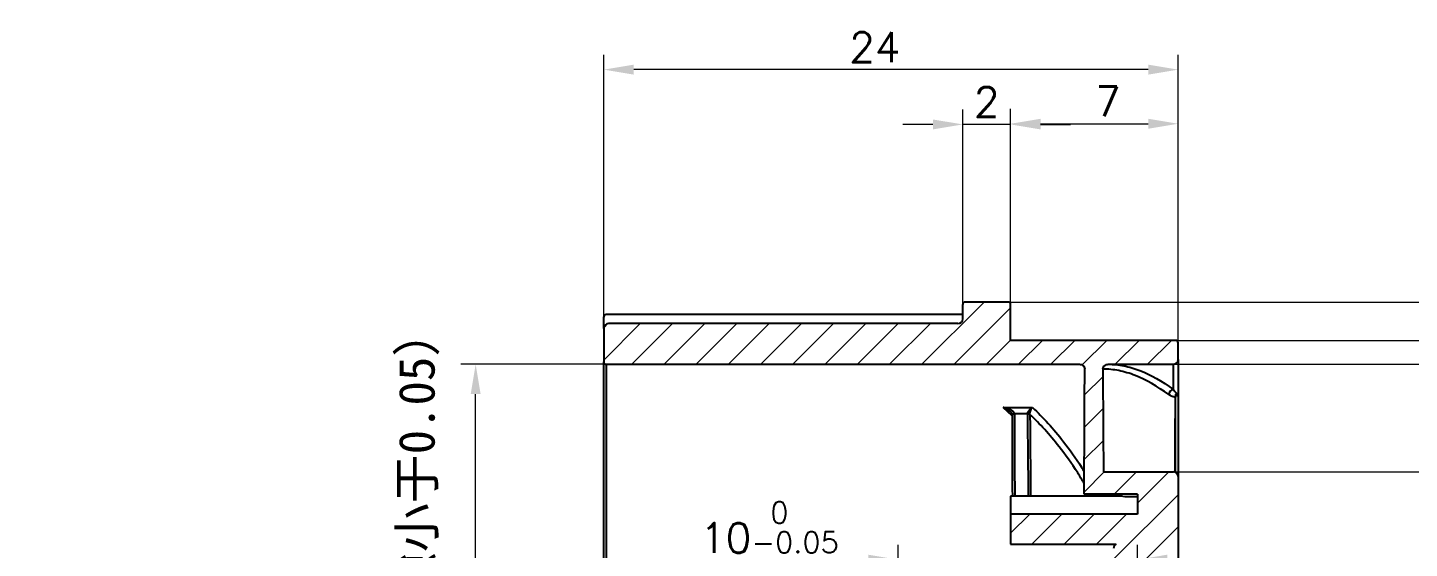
# Model space of a CAD drawing. Header units: millimetres. Extents: x 2517 to 6633, y 792 to 3241.
# Drawn here: x 3250.5 to 3308.2, y 988.4 to 1010.2 of the extents above; entities that cross this region are included whole.
import ezdxf

# ---------------------------------------------------------------- set-up
doc = ezdxf.new("R2010")
doc.units = ezdxf.units.MM
for name, color, linetype, lineweight in [('填充', 3, 'Continuous', 9), ('实线', 7, 'Continuous', 25), ('尺寸标注', 2, 'Continuous', 9)]:
    doc.layers.add(name, color=color, linetype=linetype, lineweight=lineweight)
doc.styles.add('st', font='txt.shx')
doc.styles.get("Standard").update_dxf_attribs({"font": 'simfang.ttf'})
doc.dimstyles.new('st', dxfattribs={"dimscale": 0.5, "dimtxt": 2.5, "dimasz": 2.5, "dimexe": 1.25, "dimexo": 0, "dimtad": 1, "dimtoh": 1, "dimdsep": 46, "dimtxsty": 'st', "dimcen": 0, "dimclrd": 256, "dimclre": 256, "dimclrt": 3, "dimadec": 3, "dimazin": 2, "dimtfac": 1, "dimtmove": 0, "dimatfit": 1, "dimfxl": 0, "dimlwd": -1, "dimlwe": -1, "dimarcsym": 0})

# ---------------------------------------------------------------- blocks, each defined once
blk = doc.blocks.new('*D296')
at = {"layer": 'Defpoints', "color": 0, "ltscale": 0.1, "transparency": 16777216}
for p in [(3269.196, 996.118), (3274.651, 996.118), (3274.651, 954.118)]:
    blk.add_point(p, dxfattribs=at)
at = {"layer": '尺寸标注', "ltscale": 0.1, "transparency": 16777216}
for p, q in [((3274.651, 996.118), (3268.571, 996.118)), ((3269.196, 955.368), (3269.196, 994.868)), ((3274.651, 954.118), (3268.571, 954.118))]:
    blk.add_line(p, q, dxfattribs=at)
for points in [[(3268.988, 994.868), (3269.404, 994.868), (3269.196, 996.118)], [(3268.988, 955.368), (3269.404, 955.368), (3269.196, 954.118)]]:
    blk.add_solid(points, dxfattribs=at)
at = {"layer": '尺寸标注', "color": 3, "ltscale": 0.1, "transparency": 16777216, "insert": (3267.848, 961.013), "char_height": 1.25, "attachment_point": 5, "rotation": 90, "style": 'st'}
blk.add_mtext('%%c42{}{\\H0.71x;\\C3;\\S+0.07^ +0.02;}', dxfattribs=at)
blk = doc.blocks.new('*D297')
at = {"layer": 'Defpoints', "color": 0, "ltscale": 0.1, "transparency": 16777216}
for p in [(3298.451, 997.118), (3317.362, 997.118), (3298.451, 953.118)]:
    blk.add_point(p, dxfattribs=at)
at = {"layer": '尺寸标注', "ltscale": 0.1, "transparency": 16777216}
for p, q in [((3298.451, 997.118), (3317.987, 997.118)), ((3317.362, 954.368), (3317.362, 995.868)), ((3298.451, 953.118), (3317.987, 953.118))]:
    blk.add_line(p, q, dxfattribs=at)
for points in [[(3317.154, 995.868), (3317.571, 995.868), (3317.362, 997.118)], [(3317.154, 954.368), (3317.571, 954.368), (3317.362, 953.118)]]:
    blk.add_solid(points, dxfattribs=at)
at = {"layer": '尺寸标注', "color": 3, "ltscale": 0.1, "transparency": 16777216, "insert": (3316.014, 961.864), "char_height": 1.25, "attachment_point": 5, "rotation": 90, "style": 'st'}
blk.add_mtext('%%c44{}{\\H0.71x;\\C3;\\S 0^ -0.05;}', dxfattribs=at)
blk = doc.blocks.new('*D298')
at = {"layer": 'Defpoints', "color": 0, "ltscale": 0.1, "transparency": 16777216}
for p in [(3291.451, 998.718), (3322.135, 998.718), (3291.451, 951.518)]:
    blk.add_point(p, dxfattribs=at)
at = {"layer": '尺寸标注', "ltscale": 0.1, "transparency": 16777216}
for p, q in [((3291.451, 998.718), (3322.76, 998.718)), ((3322.135, 952.768), (3322.135, 997.468)), ((3291.451, 951.518), (3322.76, 951.518))]:
    blk.add_line(p, q, dxfattribs=at)
for points in [[(3321.926, 997.468), (3322.343, 997.468), (3322.135, 998.718)], [(3321.926, 952.768), (3322.343, 952.768), (3322.135, 951.518)]]:
    blk.add_solid(points, dxfattribs=at)
at = {"layer": '尺寸标注', "color": 3, "ltscale": 0.1, "transparency": 16777216, "insert": (3321.197, 973.428), "char_height": 1.25, "attachment_point": 5, "rotation": 90, "style": 'st'}
blk.add_mtext('%%c47.2', dxfattribs=at)
blk = doc.blocks.new('*D299')
at = {"layer": 'Defpoints', "color": 0, "ltscale": 0.1, "transparency": 16777216}
for p in [(3298.351, 991.618), (3298.337, 958.618), (3309.565, 958.618)]:
    blk.add_point(p, dxfattribs=at)
at = {"layer": '尺寸标注', "ltscale": 0.1, "transparency": 16777216}
for p, q in [((3298.351, 991.618), (3310.19, 991.618)), ((3309.565, 990.368), (3309.565, 959.868)), ((3298.337, 958.618), (3310.19, 958.618))]:
    blk.add_line(p, q, dxfattribs=at)
for points in [[(3309.356, 990.368), (3309.773, 990.368), (3309.565, 991.618)], [(3309.356, 959.868), (3309.773, 959.868), (3309.565, 958.618)]]:
    blk.add_solid(points, dxfattribs=at)
at = {"layer": '尺寸标注', "color": 3, "ltscale": 0.1, "transparency": 16777216, "insert": (3308.627, 975.292), "char_height": 1.25, "attachment_point": 5, "rotation": 90, "style": 'st'}
blk.add_mtext('%%c33', dxfattribs=at)
blk = doc.blocks.new('*D300')
at = {"layer": 'Defpoints', "color": 0, "ltscale": 0.1, "transparency": 16777216}
for p in [(3298.351, 996.118), (3298.351, 954.118), (3312.146, 954.118)]:
    blk.add_point(p, dxfattribs=at)
at = {"layer": '尺寸标注', "ltscale": 0.1, "transparency": 16777216}
for p, q in [((3298.351, 996.118), (3312.771, 996.118)), ((3312.146, 994.868), (3312.146, 955.368)), ((3298.351, 954.118), (3312.771, 954.118))]:
    blk.add_line(p, q, dxfattribs=at)
for points in [[(3311.938, 994.868), (3312.355, 994.868), (3312.146, 996.118)], [(3311.938, 955.368), (3312.355, 955.368), (3312.146, 954.118)]]:
    blk.add_solid(points, dxfattribs=at)
at = {"layer": '尺寸标注', "color": 3, "ltscale": 0.1, "transparency": 16777216, "insert": (3311.209, 975.329), "char_height": 1.25, "attachment_point": 5, "rotation": 90, "style": 'st'}
blk.add_mtext('%%c42', dxfattribs=at)
blk = doc.blocks.new('*D301')
at = {"layer": 'Defpoints', "color": 0, "ltscale": 0.1, "transparency": 16777216}
for p in [(3298.551, 1006.175), (3291.551, 998.618), (3298.551, 997.018)]:
    blk.add_point(p, dxfattribs=at)
at = {"layer": '尺寸标注', "ltscale": 0.1, "transparency": 16777216}
for p, q in [((3291.551, 998.618), (3291.551, 1006.8)), ((3298.551, 997.018), (3298.551, 1006.8)), ((3292.801, 1006.175), (3297.301, 1006.175))]:
    blk.add_line(p, q, dxfattribs=at)
for points in [[(3292.801, 1006.383), (3292.801, 1005.967), (3291.551, 1006.175)], [(3297.301, 1006.383), (3297.301, 1005.967), (3298.551, 1006.175)]]:
    blk.add_solid(points, dxfattribs=at)
at = {"layer": '尺寸标注', "color": 3, "ltscale": 0.1, "transparency": 16777216, "insert": (3295.62, 1007.112), "char_height": 1.25, "attachment_point": 5, "style": 'st'}
blk.add_mtext('7', dxfattribs=at)
blk = doc.blocks.new('*D302')
at = {"layer": 'Defpoints', "color": 0, "ltscale": 0.1, "transparency": 16777216}
for p in [(3289.551, 1006.147), (3289.551, 998.618), (3291.551, 998.618)]:
    blk.add_point(p, dxfattribs=at)
at = {"layer": '尺寸标注', "ltscale": 0.1, "transparency": 16777216}
for p, q in [((3289.551, 998.618), (3289.551, 1006.772)), ((3291.551, 998.618), (3291.551, 1006.772)), ((3288.301, 1006.147), (3287.051, 1006.147)), ((3291.551, 1006.147), (3289.551, 1006.147)), ((3292.801, 1006.147), (3294.051, 1006.147))]:
    blk.add_line(p, q, dxfattribs=at)
for points in [[(3288.301, 1006.355), (3288.301, 1005.939), (3289.551, 1006.147)], [(3292.801, 1006.355), (3292.801, 1005.939), (3291.551, 1006.147)]]:
    blk.add_solid(points, dxfattribs=at)
at = {"layer": '尺寸标注', "color": 3, "ltscale": 0.1, "transparency": 16777216, "insert": (3290.551, 1007.085), "char_height": 1.25, "attachment_point": 5, "style": 'st'}
blk.add_mtext('2', dxfattribs=at)
blk = doc.blocks.new('*D303')
at = {"layer": 'Defpoints', "color": 0, "ltscale": 0.1, "transparency": 16777216}
for p in [(3274.551, 1008.438), (3274.551, 998.091), (3298.551, 997.018)]:
    blk.add_point(p, dxfattribs=at)
at = {"layer": '尺寸标注', "ltscale": 0.1, "transparency": 16777216}
for p, q in [((3274.551, 998.091), (3274.551, 1009.063)), ((3298.551, 997.018), (3298.551, 1009.063)), ((3297.301, 1008.438), (3275.801, 1008.438))]:
    blk.add_line(p, q, dxfattribs=at)
for points in [[(3275.801, 1008.646), (3275.801, 1008.229), (3274.551, 1008.438)], [(3297.301, 1008.646), (3297.301, 1008.229), (3298.551, 1008.438)]]:
    blk.add_solid(points, dxfattribs=at)
at = {"layer": '尺寸标注', "color": 3, "ltscale": 0.1, "transparency": 16777216, "insert": (3285.879, 1009.375), "char_height": 1.25, "attachment_point": 5, "style": 'st'}
blk.add_mtext('24', dxfattribs=at)
blk = doc.blocks.new('*D332')
at = {"layer": 'Defpoints', "color": 0, "ltscale": 0.1, "transparency": 16777216}
for p in [(3296.851, 987.945), (3286.851, 986.491), (3296.851, 986.491)]:
    blk.add_point(p, dxfattribs=at)
at = {"layer": '尺寸标注', "ltscale": 0.1, "transparency": 16777216}
for p, q in [((3286.851, 986.491), (3286.851, 988.57)), ((3296.851, 986.491), (3296.851, 988.57)), ((3285.601, 987.945), (3278.597, 987.945)), ((3296.851, 987.945), (3286.851, 987.945)), ((3298.101, 987.945), (3299.351, 987.945))]:
    blk.add_line(p, q, dxfattribs=at)
for points in [[(3285.601, 988.154), (3285.601, 987.737), (3286.851, 987.945)], [(3298.101, 988.154), (3298.101, 987.737), (3296.851, 987.945)]]:
    blk.add_solid(points, dxfattribs=at)
at = {"layer": '尺寸标注', "color": 3, "ltscale": 0.1, "transparency": 16777216, "insert": (3281.474, 989.293), "char_height": 1.25, "attachment_point": 5, "style": 'st'}
blk.add_mtext('10{}{\\H0.71x;\\C3;\\S 0^ -0.05;}', dxfattribs=at)

msp = doc.modelspace()

# ---------------------------------------------------------------- hatches: boundary and pattern name
at = {"layer": '填充'}
h = msp.add_hatch(dxfattribs=at)
h.set_pattern_fill('ANSI31', color=256, scale=0.3, style=0)
h.set_pattern_definition([(45, (-6.3946, -70.11885), (-0.6735192, 0.6735192), [])])
edge = h.paths.add_edge_path()
edge.add_spline(control_points=[(3295.4108, 995.9166), (3295.4107, 995.9379), (3295.4144, 995.9594), (3295.4214, 995.9794), (3295.4284, 995.9994), (3295.4389, 996.0185), (3295.452, 996.0352), (3295.4655, 996.0524), (3295.482, 996.0675), (3295.5001, 996.0797), (3295.5194, 996.0927), (3295.5411, 996.1026), (3295.5636, 996.1089), (3295.5838, 996.1146), (3295.605, 996.1175), (3295.626, 996.1175)], knot_values=[0, 0, 0, 0, 0.0000637, 0.0000637, 0.0000637, 0.0001272, 0.0001272, 0.0001272, 0.0001927, 0.0001927, 0.0001927, 0.0002625, 0.0002625, 0.0002625, 0.0003253, 0.0003253, 0.0003253, 0.0003253], weights=[1, 1, 1, 1, 1, 1, 1, 1, 1, 1, 1, 1, 1, 1, 1, 1], degree=3, periodic=0)
edge.add_line((3295.626, 996.1175), (3298.3509, 996.1175))
edge.add_arc((3298.3509, 996.3175), 0.2, 270, 360)
edge.add_line((3298.5509, 996.3175), (3298.5509, 997.0175))
edge.add_arc((3298.4509, 997.0175), 0.1, 360, 450)
edge.add_line((3298.4509, 997.1175), (3291.5509, 997.1175))
edge.add_line((3291.5509, 997.1175), (3291.5509, 998.6175))
edge.add_arc((3291.4509, 998.6175), 0.1, 0, 90)
edge.add_line((3291.4509, 998.7175), (3289.6509, 998.7175))
edge.add_arc((3289.6509, 998.6175), 0.1, 90, 180)
edge.add_line((3289.5509, 998.6175), (3289.5509, 998.0175))
edge.add_arc((3289.3509, 998.0175), 0.2, -90, 0, ccw=False)
edge.add_line((3289.3509, 997.8175), (3274.7509, 997.8175))
edge.add_arc((3274.7509, 997.6175), 0.2, 90, 180)
edge.add_line((3274.5509, 997.6175), (3274.5509, 996.2175))
edge.add_arc((3274.6509, 996.2175), 0.1, 180, 270)
edge.add_line((3274.6509, 996.1175), (3294.4329, 996.1175))
edge.add_spline(control_points=[(3294.4329, 996.1175), (3294.4584, 996.1175), (3294.4842, 996.1132), (3294.5083, 996.1048), (3294.5324, 996.0964), (3294.5554, 996.0837), (3294.5752, 996.0675), (3294.5941, 996.0519), (3294.6107, 996.0327), (3294.6228, 996.0114), (3294.6342, 995.9916), (3294.6421, 995.9694), (3294.6457, 995.9469), (3294.6473, 995.9369), (3294.6481, 995.9267), (3294.648, 995.9166)], knot_values=[0, 0, 0, 0, 0.0000765, 0.0000765, 0.0000765, 0.0001532, 0.0001532, 0.0001532, 0.0002269, 0.0002269, 0.0002269, 0.0002953, 0.0002953, 0.0002953, 0.0003253, 0.0003253, 0.0003253, 0.0003253], weights=[1, 1, 1, 1, 1, 1, 1, 1, 1, 1, 1, 1, 1, 1, 1, 1], degree=3, periodic=0)
edge.add_spline(control_points=[(3294.648, 995.9166), (3294.6438, 994.9431), (3294.6394, 993.9696), (3294.6348, 992.9962), (3294.6312, 992.2247), (3294.6274, 991.4532), (3294.6235, 990.6816)], knot_values=[0.0000613, 0.0000613, 0.0000613, 0.0000613, 0.0029817, 0.0029817, 0.0029817, 0.0052963, 0.0052963, 0.0052963, 0.0052963], weights=[1, 1, 1, 1, 1, 1, 1], degree=3, periodic=0)
edge.add_line((3294.6235, 990.6816), (3296.8509, 990.6816))
edge.add_line((3296.8509, 990.6816), (3296.8509, 989.8476))
edge.add_line((3296.8509, 989.8476), (3291.5509, 989.8476))
edge.add_line((3291.5509, 989.8476), (3291.5509, 988.5951))
edge.add_line((3291.5509, 988.5951), (3295.9588, 988.5951))
edge.add_arc((3296.0509, 988.4175), 0.2, 117.420164, 180)
edge.add_line((3295.8509, 988.4175), (3295.8509, 987.6175))
edge.add_line((3295.8509, 987.6175), (3296.6509, 987.6175))
edge.add_arc((3296.6509, 987.4175), 0.2, 0, 90, ccw=False)
edge.add_line((3296.8509, 987.4175), (3296.8509, 984.6175))
edge.add_line((3296.8509, 984.6175), (3295.8509, 984.6175))
edge.add_line((3295.8509, 984.6175), (3295.8509, 983.6175))
edge.add_line((3295.8509, 983.6175), (3296.8509, 983.6175))
edge.add_line((3296.8509, 983.6175), (3296.8509, 981.1175))
edge.add_line((3296.8509, 981.1175), (3292.1509, 981.1175))
edge.add_line((3292.1509, 981.1175), (3292.1509, 979.4771))
edge.add_line((3292.1509, 979.4771), (3292.8169, 979.0925))
edge.add_line((3292.8169, 979.0925), (3296.8509, 979.0925))
edge.add_line((3296.8509, 979.0925), (3296.8509, 978.3675))
edge.add_arc((3297.0509, 978.3675), 0.2, 180, 270)
edge.add_line((3297.0509, 978.1675), (3298.3509, 978.1675))
edge.add_arc((3298.3509, 978.3675), 0.2, 270, 360)
edge.add_line((3298.5509, 978.3675), (3298.5509, 991.4175))
edge.add_arc((3298.3509, 991.4175), 0.2, 360, 450)
edge.add_line((3298.3509, 991.6175), (3295.4286, 991.6175))
edge.add_line((3295.4286, 991.6175), (3295.4108, 995.9166))

# ---------------------------------------------------------------- linework, layer by layer
at = {"layer": '实线'}
for p, q in [((3289.5509, 998.0175), (3289.5509, 998.6175)), ((3291.4509, 998.7175), (3289.6509, 998.7175)), ((3291.5509, 997.1175), (3291.5509, 998.6175)), ((3274.5509, 997.6175), (3274.5509, 998.0905)), ((3274.5527, 998.0987), (3274.5525, 998.0905)), ((3289.5509, 998.1953), (3274.6563, 998.1953)), ((3289.3509, 997.8175), (3274.7509, 997.8175)), ((3274.5509, 997.6175), (3274.5509, 996.2175)), ((3298.4509, 997.1175), (3291.5509, 997.1175)), ((3298.5509, 996.3175), (3298.5509, 997.0175)), ((3274.5509, 954.0175), (3274.5509, 996.2175)), ((3274.6509, 996.1175), (3274.6509, 954.1175)), ((3274.6509, 996.1175), (3294.4329, 996.1175)), ((3295.626, 996.1175), (3298.3509, 996.1175)), ((3298.3509, 995.0643), (3298.3509, 996.1175)), ((3298.5509, 996.3175), (3298.5509, 991.4175)), ((3291.2448, 994.3096), (3292.4609, 994.3096)), ((3291.6111, 993.9603), (3291.2448, 994.3096)), ((3298.4342, 991.598), (3298.446, 994.7577)), ((3292.2669, 994.0438), (3291.7109, 994.0438)), ((3295.4286, 991.6175), (3298.3509, 991.6175)), ((3298.5509, 991.4175), (3298.5509, 978.3675)), ((3296.2162, 990.6024), (3291.5509, 990.6024)), ((3291.5509, 990.6024), (3291.5509, 989.8476)), ((3296.8509, 990.6816), (3294.6235, 990.6816)), ((3294.9534, 990.6024), (3294.9044, 990.6816)), ((3295.6916, 990.6816), (3296.3304, 990.5851)), ((3296.3304, 990.5851), (3296.8509, 990.5851)), ((3296.8509, 990.6816), (3296.8509, 989.8476)), ((3291.5509, 989.8476), (3291.5509, 988.5951)), ((3296.8509, 989.8476), (3291.5509, 989.8476)), ((3291.5509, 988.5951), (3295.9588, 988.5951))]:
    msp.add_line(p, q, dxfattribs=at)
at = {"layer": '实线', "flags": 128}
for points in [[(3295.4108, 995.9166), (3295.4215, 993.3253), (3295.4286, 991.6175)], [(3291.6109, 994.0025), (3291.6112, 994.0056), (3291.6161, 994.0157), (3291.6269, 994.0249), (3291.6429, 994.0329), (3291.6631, 994.0389), (3291.6862, 994.0428), (3291.7109, 994.0441)], [(3291.6109, 994.0021), (3291.6112, 994.0053), (3291.6161, 994.0154), (3291.6269, 994.0247), (3291.6429, 994.0326), (3291.6631, 994.0387), (3291.6862, 994.0425), (3291.7109, 994.0438)]]:
    msp.add_lwpolyline(points, dxfattribs=at)
at = {"layer": '实线'}
for radius in [23.6, 23.5]:
    msp.add_circle((3227.6815, 975.1175), radius, dxfattribs=at)
for centre, radius, start, end in [((3289.6509, 998.6175), 0.1, 90, 180), ((3291.4509, 998.6175), 0.1, 0, 90), ((3274.7509, 997.6175), 0.2, 90, 180), ((3274.6471, 998.0957), 0.0948, 150.382125, 179.236478), ((3289.3509, 998.0175), 0.2, 270, 0), ((3298.4509, 997.0175), 0.1, 0, 90), ((3274.6509, 996.2175), 0.1, 180, 270), ((3298.3509, 996.3175), 0.2, 270, 0), ((3298.388, 994.8474), 0.2201, 99.701767, 179.647172), ((3298.6432, 994.7782), 0.208, 139.306704, 188.728614), ((3292.2773, 993.8991), 0.1451, 56.153443, 94.119015), ((3292.2781, 993.8983), 0.1446, 56.376198, 94.435814), ((3298.3509, 991.4175), 0.2, 0, 90), ((3296.0509, 988.4175), 0.2, 117.420164, 180)]:
    msp.add_arc(centre, radius, start, end, dxfattribs=at)
msp.add_ellipse((3274.7509, 997.9953), major_axis=(-0.0964, 0.1996), ratio=0.132514, start_param=6.2192442, end_param=6.4309112, dxfattribs=at)
for points in [[(3274.5509, 998.0905), (3274.5509, 998.0927), (3274.5514, 998.0948), (3274.5523, 998.097)], [(3298.3509, 995.0643), (3298.3957, 995.0002), (3298.4409, 994.944), (3298.4856, 994.9139)], [(3291.7109, 994.0441), (3291.7109, 994.044), (3291.7109, 994.0439), (3291.7109, 994.0438)], [(3292.2669, 994.0425), (3292.2669, 994.0429), (3292.2669, 994.0434), (3292.2669, 994.0438)], [(3292.3581, 994.0196), (3292.3581, 994.0193), (3292.3581, 994.019), (3292.3581, 994.0187)]]:
    msp.add_open_spline(points, degree=3, dxfattribs=at)
for points, knots in [([(3274.659, 998.194), (3274.6507, 998.1942), (3274.6303, 998.1946), (3274.5984, 998.1807), (3274.5759, 998.1606), (3274.5669, 998.1461), (3274.5647, 998.1425)], [0, 0, 0, 0, 0.22429297, 0.55035474, 0.88884781, 1, 1, 1, 1]), ([(3294.4329, 996.1175), (3294.4879, 996.1175), (3294.5418, 996.0978), (3294.6231, 996.0247), (3294.6483, 995.9717), (3294.648, 995.9166)], [0, 0, 0, 0, 0.5, 0.5, 1, 1, 1, 1]), ([(3295.4108, 995.9166), (3295.4106, 995.9717), (3295.4359, 996.0248), (3295.5166, 996.0975), (3295.5711, 996.1175), (3295.626, 996.1175)], [0, 0, 0, 0, 0.5, 0.5, 1, 1, 1, 1]), ([(3295.626, 996.1175), (3295.8443, 996.1175), (3296.063, 996.0956), (3296.5048, 996.0072), (3296.7286, 995.9405), (3297.4072, 995.6745), (3297.8672, 995.4105), (3298.3509, 995.0643)], [0, 0, 0, 0, 0.25, 0.25, 0.5, 0.5, 1, 1, 1, 1]), ([(3294.6235, 990.6816), (3294.6274, 991.4532), (3294.6312, 992.2247), (3294.6348, 992.9962), (3294.6394, 993.9696), (3294.6438, 994.9431), (3294.648, 995.9166)], [0.0006671566, 0.0006671566, 0.0006671566, 0.0006671566, 0.0029817179, 0.0029817179, 0.0029817179, 0.0059021518, 0.0059021518, 0.0059021518, 0.0059021518]), ([(3298.1679, 994.8487), (3297.6784, 995.1998), (3297.213, 995.4675), (3296.5263, 995.7373), (3296.3, 995.8049), (3295.853, 995.8945), (3295.6317, 995.9167), (3295.4108, 995.9166)], [0, 0, 0, 0, 0.5, 0.5, 0.75, 0.75, 1, 1, 1, 1]), ([(3298.4856, 994.9139), (3298.49, 994.9095), (3298.4987, 994.9007), (3298.4997, 994.8759), (3298.4906, 994.8389), (3298.4758, 994.8002), (3298.4535, 994.7755), (3298.4476, 994.7689)], [0, 0, 0, 0, 0.21245024, 0.42046128, 0.62088102, 0.89837565, 1, 1, 1, 1]), ([(3291.7109, 994.0441), (3291.7108, 994.0667), (3291.6995, 994.0896), (3291.67, 994.1279), (3291.6516, 994.1445), (3291.5942, 994.1886), (3291.5518, 994.2113), (3291.4232, 994.2691), (3291.3344, 994.2939), (3291.2448, 994.3096)], [0, 0, 0, 0, 0.125, 0.125, 0.25, 0.25, 0.5, 0.5, 1, 1, 1, 1]), ([(3291.5373, 994.1306), (3291.5365, 994.1315), (3291.5025, 994.1719), (3291.4025, 994.2359), (3291.3049, 994.2873), (3291.2456, 994.3092), (3291.2448, 994.3096)], [0, 0, 0, 0, 0.0089569, 0.4076184, 0.9913554, 1, 1, 1, 1]), ([(3292.2669, 994.0438), (3292.2667, 994.073), (3292.2744, 994.1047), (3292.2991, 994.1627), (3292.3161, 994.1893), (3292.3727, 994.259), (3292.4171, 994.2911), (3292.4609, 994.3096)], [0, 0, 0, 0, 0.25, 0.25, 0.5, 0.5, 1, 1, 1, 1]), ([(3292.3581, 994.0196), (3292.358, 994.0488), (3292.362, 994.0815), (3292.3751, 994.1426), (3292.3841, 994.1713), (3292.4141, 994.248), (3292.4376, 994.2857), (3292.4609, 994.3096)], [0, 0, 0, 0, 0.25, 0.25, 0.5, 0.5, 1, 1, 1, 1]), ([(3292.4609, 994.3096), (3292.6825, 994.0962), (3293.1266, 993.6684), (3293.8086, 992.8307), (3294.3073, 992.1554), (3294.5917, 991.6915), (3294.6282, 991.632)], [0, 0, 0, 0, 0.2932767, 0.5879233, 0.9471239, 1, 1, 1, 1]), ([(3298.4377, 994.7467), (3298.3941, 994.7429), (3298.3494, 994.7536), (3298.2592, 994.7898), (3298.2135, 994.816), (3298.1679, 994.8487)], [0, 0, 0, 0, 0.5, 0.5, 1, 1, 1, 1]), ([(3298.4223, 991.603), (3298.4246, 991.9789), (3298.4308, 993.0266), (3298.435, 994.0746), (3298.4377, 994.7467)], [0, 0, 0, 0, 0.35869287, 1, 1, 1, 1]), ([(3298.4464, 994.7578), (3298.4464, 994.7586), (3298.4462, 994.7606), (3298.4436, 994.7577), (3298.4401, 994.7511), (3298.4377, 994.7467)], [0, 0, 0, 0, 0.18231829, 0.44755973, 1, 1, 1, 1]), ([(3298.4465, 994.7577), (3298.4465, 994.7578), (3298.4449, 994.7697), (3298.4492, 994.7866), (3298.4523, 994.799), (3298.4537, 994.802), (3298.4533, 994.8012), (3298.4533, 994.8012)], [0, 0, 0, 0, 0.0044597, 0.4754242, 0.7470192, 0.9831769, 1, 1, 1, 1]), ([(3291.5291, 994.1389), (3291.5469, 994.1205), (3291.575, 994.0917), (3291.6003, 994.0476), (3291.6092, 994.0206), (3291.6112, 994.0068), (3291.6109, 994.0029), (3291.6108, 994.0026)], [0, 0, 0, 0, 0.4583064, 0.7203537, 0.869969, 0.9904328, 1, 1, 1, 1]), ([(3291.611, 994.0021), (3291.6118, 993.6907), (3291.6146, 992.5575), (3291.6201, 991.4242), (3291.6241, 990.6024)], [0, 0, 0, 0, 0.27479866, 1, 1, 1, 1]), ([(3291.7109, 994.0438), (3291.7134, 993.1541), (3291.7166, 992.007), (3291.7217, 990.8598), (3291.7228, 990.6024)], [0, 0, 0, 0, 0.77558438, 1, 1, 1, 1]), ([(3292.3017, 990.6024), (3292.2989, 990.8799), (3292.287, 992.0266), (3292.2756, 993.1733), (3292.2669, 994.0425)], [0, 0, 0, 0, 0.2420385, 1, 1, 1, 1]), ([(3292.3581, 994.0187), (3292.3661, 993.1502), (3292.3765, 992.0113), (3292.3868, 990.8727), (3292.3893, 990.6024)], [0, 0, 0, 0, 0.7625848, 1, 1, 1, 1]), ([(3294.6257, 991.1327), (3294.5358, 991.2805), (3294.1912, 991.8466), (3293.645, 992.5938), (3292.9815, 993.4064), (3292.5662, 993.8143), (3292.3581, 994.0187)], [0, 0, 0, 0, 0.1240563, 0.4752122, 0.7370689, 1, 1, 1, 1]), ([(3295.2206, 990.6728), (3295.2348, 990.6512), (3295.2493, 990.6289), (3295.2637, 990.603), (3295.264, 990.6024)], [0, 0, 0, 0, 0.9757129, 1, 1, 1, 1])]:
    msp.add_open_spline(points, degree=3, knots=knots, dxfattribs=at)

# ---------------------------------------------------------------- texts
at = {"layer": '实线', "insert": (3266.8299, 984.1632), "char_height": 1.5, "width": 36.804944, "attachment_point": 5, "rotation": 90}
msp.add_mtext('（与后端盖配合间隙小于0.05）', dxfattribs=at)

# ---------------------------------------------------------------- dimensions: what is measured, and where the dimension line sits
at = {"layer": '尺寸标注', "ltscale": 0.1}
for base, p1, p2, picture, middle in [((3274.5509, 1008.4378), (3298.5509, 997.0175), (3274.5509, 998.0905), '*D303', (3285.8793, 1008.4378)), ((3289.5509, 1006.1471), (3291.5509, 998.6175), (3289.5509, 998.6175), '*D302', (3290.5509, 1006.1471)), ((3298.5509, 1006.1749), (3291.5509, 998.6175), (3298.5509, 997.0175), '*D301', (3295.62, 1006.1749))]:
    dim = msp.add_linear_dim(base=base, p1=p1, p2=p2, dimstyle='st', dxfattribs=at)
    dim.commit()
    dim.dimension.update_dxf_attribs({"geometry": picture, "text_midpoint": middle, "dimtype": 160})
for base, p1, p2, picture, middle in [((3322.1347, 998.7175), (3291.4509, 951.5175), (3291.4509, 998.7175), '*D298', (3322.1347, 973.4284)), ((3312.1465, 954.1175), (3298.3509, 996.1175), (3298.3509, 954.1175), '*D300', (3312.1465, 975.3289)), ((3309.5648, 958.6175), (3298.3509, 991.6175), (3298.3366, 958.6175), '*D299', (3309.5648, 975.2922))]:
    dim = msp.add_linear_dim(base=base, p1=p1, p2=p2, angle=90, text='%%c<>', dimstyle='st', dxfattribs=at)
    dim.commit()
    dim.dimension.update_dxf_attribs({"geometry": picture, "text_midpoint": middle, "dimtype": 160})
for base, p1, p2, text, override, picture, middle in [((3317.3623, 997.1175), (3298.4509, 953.1175), (3298.4509, 997.1175), '%%c<>{}{\\H0.71x;\\C3;\\S 0^ -0.05;}', {"dimtp": 0, "dimtm": 0.05, "dimtdec": 2, "dimtzin": 8}, '*D297', (3317.3623, 961.8635)), ((3269.1959, 996.1175), (3274.6509, 954.1175), (3274.6509, 996.1175), '%%c<>{}{\\H0.71x;\\C3;\\S+0.07^ +0.02;}', {"dimtp": 0.07, "dimtm": -0.02, "dimtdec": 2, "dimtzin": 8}, '*D296', (3269.1959, 961.0128))]:
    dim = msp.add_linear_dim(base=base, p1=p1, p2=p2, angle=90, text=text, dimstyle='st', override=override, dxfattribs=at)
    dim.commit()
    dim.dimension.update_dxf_attribs({"geometry": picture, "text_midpoint": middle, "dimtype": 160})
dim = msp.add_linear_dim(base=(3296.8509, 987.9454), p1=(3286.8509, 986.4912), p2=(3296.8509, 986.4912), text='<>{}{\\H0.71x;\\C3;\\S 0^ -0.05;}', dimstyle='st', override={"dimtp": 0, "dimtm": 0.05, "dimtdec": 2, "dimtzin": 8}, dxfattribs=at)
dim.commit()
dim.dimension.update_dxf_attribs({"geometry": '*D332', "text_midpoint": (3281.4738, 987.9454), "dimtype": 160})

doc.saveas('drawing.dxf')
